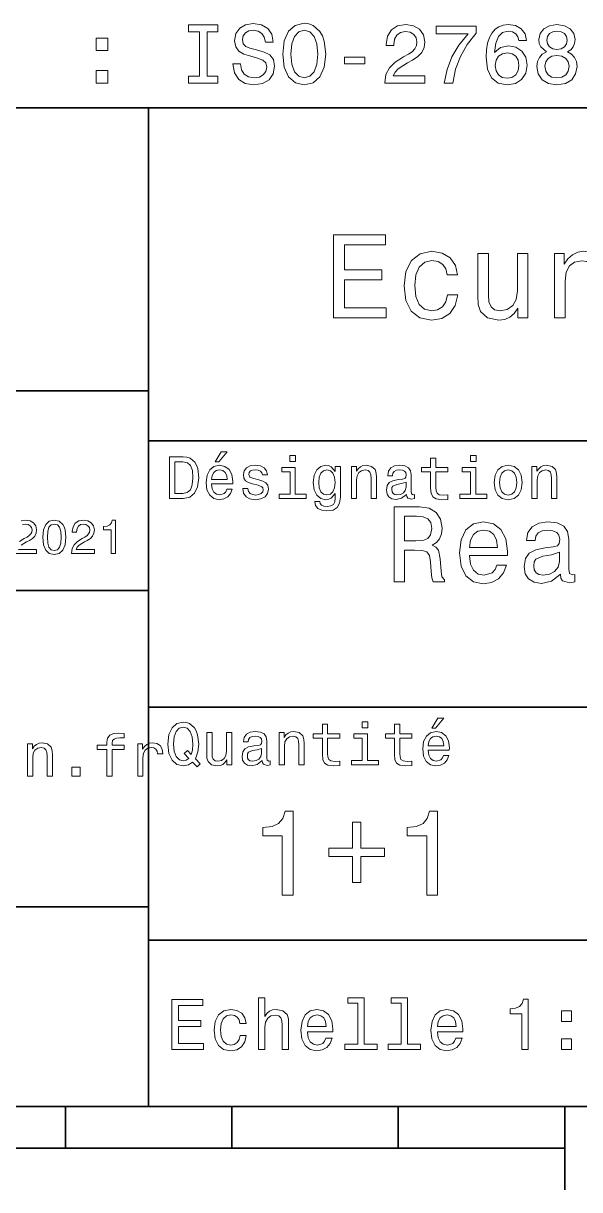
# Model space of a CAD drawing. Extents: x 0 to 420, y 0 to 297.
# Drawn here: x 277.5 to 310.9, y 5 to 75.1 of the extents above; entities that cross this region are included whole.
import ezdxf

# ---------------------------------------------------------------- set-up
doc = ezdxf.new("R2010")
doc.units = 0

msp = doc.modelspace()

# ---------------------------------------------------------------- linework, layer by layer
at = {"color": 7, "lineweight": 35}
for p, q in [((220, 70), (410, 70)), ((285, 10), (285, 70)), ((220, 53), (285, 53)), ((285, 50), (410, 50)), ((220, 41), (285, 41)), ((285, 34), (410, 34)), ((220, 22), (285, 22)), ((285, 20), (410, 20)), ((10, 10), (410, 10)), ((220, 10), (410, 10)), ((110, 7.5), (310, 7.5))]:
    msp.add_line(p, q, dxfattribs=at)
at = {"color": 7, "lineweight": 35, "ltscale": 0.0625}
for p, q in [((280, 10), (280, 7.5)), ((290, 10), (290, 7.5)), ((300, 10), (300, 7.5))]:
    msp.add_line(p, q, dxfattribs=at)
at = {"color": 7, "lineweight": 35, "ltscale": 0.125}
msp.add_line((310, 10), (310, 5), dxfattribs=at)
at = {"color": 7, "lineweight": 13}
for points in [[(290.51944, 72.646431), (290.060486, 72.646431), (290.161377, 72.111847), (290.413513, 71.718475), (290.801849, 71.481445), (291.326355, 71.395714), (291.845795, 71.476402), (292.234131, 71.698303), (292.481262, 72.046288), (292.572021, 72.505219), (292.496368, 72.918762), (292.284546, 73.186058), (291.94162, 73.362572), (291.482697, 73.49369), (291.089325, 73.589516), (290.832092, 73.700462), (290.685852, 73.861847), (290.640472, 74.114014), (290.685852, 74.340958), (290.816986, 74.512428), (291.018707, 74.628418), (291.296082, 74.668762), (291.578491, 74.618332), (291.800415, 74.482162), (291.946655, 74.255219), (292.017273, 73.947586), (292.476196, 73.947586), (292.476196, 73.957672), (292.395508, 74.431732), (292.158478, 74.78476), (291.785278, 75.00666), (291.280945, 75.082306), (290.827057, 75.00666), (290.47403, 74.794846), (290.247101, 74.467033), (290.166412, 74.043404), (290.231964, 73.665161), (290.423615, 73.407959), (290.726196, 73.236488), (291.13974, 73.105362), (291.548248, 72.989372), (291.855896, 72.878418), (292.04248, 72.717033), (292.108032, 72.454788), (292.047546, 72.1875), (291.891174, 71.985771), (291.654175, 71.859688), (291.346527, 71.819344), (291.003571, 71.874817), (290.741333, 72.036201), (290.57489, 72.298447)], [(293.056183, 73.241531), (293.146973, 72.454788), (293.40921, 71.874817), (293.817688, 71.516747), (294.352295, 71.395714), (294.881836, 71.516747), (295.29538, 71.874817), (295.552582, 72.454788), (295.648376, 73.241531), (295.552582, 74.023232), (295.44162, 74.340958), (295.29538, 74.603203), (294.881836, 74.961273), (294.629669, 75.052048), (294.352295, 75.087357), (293.812653, 74.961273), (293.404175, 74.608246), (293.146973, 74.028275)], [(299.193787, 71.491531), (301.599426, 71.491531), (301.599426, 71.925247), (299.69812, 71.925247), (299.804016, 72.162277), (299.985596, 72.358963), (300.54538, 72.717033), (300.842926, 72.868332), (301.175781, 73.08519), (301.412811, 73.337357), (301.548981, 73.634903), (301.599426, 73.972801), (301.513672, 74.396431), (301.276642, 74.729286), (300.913513, 74.941101), (300.444519, 75.016747), (299.960358, 74.931015), (299.592224, 74.693977), (299.355164, 74.315742), (299.274475, 73.81646), (299.274475, 73.745857), (299.733398, 73.745857), (299.733398, 73.786201), (299.778809, 74.129143), (299.914978, 74.381302), (300.131836, 74.542686), (300.419312, 74.59816), (300.711792, 74.547729), (300.92865, 74.421646), (301.069885, 74.22496), (301.1203, 73.977844), (301.084991, 73.745857), (300.989197, 73.549171), (300.827789, 73.377701), (300.605896, 73.226402), (300.30835, 73.065018), (299.814117, 72.752335), (299.466125, 72.419487), (299.259338, 72.016029), (299.193787, 71.50666)], [(307.706757, 74.048447), (307.610962, 74.456947), (307.389038, 74.759544), (307.046112, 74.951187), (306.602295, 75.016747), (306.304749, 74.981445), (306.047546, 74.88562), (305.820587, 74.729286), (305.628967, 74.507385), (305.477661, 74.230003), (305.366699, 73.892105), (305.296112, 73.49369), (305.27594, 73.044846), (305.356628, 72.328705), (305.603729, 71.809258), (306.002136, 71.496574), (306.546814, 71.390663), (307.036011, 71.481445), (307.40921, 71.718475), (307.651306, 72.091675), (307.73703, 72.565742), (307.651306, 73.044846), (307.419312, 73.413002), (307.061218, 73.644989), (306.617432, 73.725677), (306.138306, 73.624817), (305.780243, 73.337357), (305.855896, 73.892105), (306.017273, 74.29052), (306.264404, 74.527557), (306.60733, 74.608246), (306.859497, 74.567902), (307.051147, 74.46199), (307.177216, 74.285477), (307.242798, 74.048447)], [(308.907043, 73.377701), (308.649841, 73.236488), (308.473328, 73.039803), (308.362396, 72.792686), (308.327087, 72.495132), (308.407776, 72.046288), (308.639771, 71.698303), (309.018005, 71.476402), (309.53241, 71.390663), (310.041779, 71.476402), (310.420013, 71.698303), (310.652008, 72.046288), (310.737732, 72.495132), (310.697388, 72.792686), (310.591492, 73.039803), (310.409943, 73.236488), (310.157776, 73.377701), (310.359497, 73.498734), (310.500732, 73.665161), (310.586456, 73.86689), (310.616699, 74.114014), (310.536011, 74.472076), (310.324219, 74.759544), (309.981262, 74.946144), (309.53241, 75.016747), (309.078522, 74.946144), (308.735596, 74.759544), (308.518738, 74.472076), (308.443085, 74.114014), (308.468292, 73.86689), (308.554016, 73.665161)], [(288.048248, 71.915161), (287.40271, 71.915161), (287.40271, 71.491531), (289.157745, 71.491531), (289.157745, 71.915161), (288.512207, 71.915161), (288.512207, 74.567902), (289.157745, 74.567902), (289.157745, 74.991531), (287.40271, 74.991531), (287.40271, 74.567902), (288.048248, 74.567902)], [(293.540344, 73.241531), (293.595795, 73.851761), (293.762238, 74.300606), (294.01944, 74.572945), (294.352295, 74.668762), (294.680084, 74.572945), (294.937317, 74.295563), (295.103729, 73.846718), (295.164246, 73.241531), (295.103729, 72.631302), (294.937317, 72.182457), (294.680084, 71.910118), (294.352295, 71.819344), (294.01944, 71.910118), (293.762238, 72.182457), (293.595795, 72.626259)], [(302.759338, 71.491531), (303.268738, 71.491531), (303.43515, 72.323662), (303.727661, 73.100319), (304.141205, 73.821503), (304.680817, 74.497292), (304.680817, 74.915886), (302.280243, 74.915886), (302.280243, 74.456947), (304.196686, 74.456947), (303.641907, 73.776115), (303.223328, 73.065018), (302.930817, 72.308533)], [(308.92218, 74.073662), (308.962524, 74.295563), (309.083557, 74.467033), (309.275208, 74.572945), (309.53241, 74.613289), (309.784576, 74.572945), (309.976227, 74.467033), (310.09726, 74.295563), (310.142639, 74.073662), (310.09726, 73.846718), (309.976227, 73.670204), (309.784576, 73.554214), (309.53241, 73.518906), (309.275208, 73.559258), (309.083557, 73.670204), (308.962524, 73.846718)], [(281.860199, 73.448303), (282.556183, 73.448303), (282.556183, 74.199745), (281.860199, 74.199745)], [(296.778076, 72.646431), (297.998535, 72.646431), (297.998535, 73.044846), (296.778076, 73.044846)], [(307.247833, 72.560699), (307.192352, 72.242973), (307.051147, 72.0009), (306.824188, 71.839516), (306.541779, 71.789085), (306.244232, 71.839516), (306.017273, 71.995857), (305.871033, 72.23793), (305.825623, 72.555649), (305.876068, 72.868332), (306.017273, 73.105362), (306.249268, 73.25666), (306.561951, 73.312134), (306.83429, 73.25666), (307.051147, 73.110405), (307.192352, 72.873375)], [(308.811218, 72.505219), (308.856628, 72.772514), (309.002869, 72.974243), (309.229828, 73.105362), (309.53241, 73.150757), (309.829956, 73.105362), (310.056915, 72.974243), (310.203156, 72.772514), (310.253601, 72.505219), (310.203156, 72.217758), (310.056915, 72.0009), (309.829956, 71.859688), (309.53241, 71.814301), (309.229828, 71.859688), (309.002869, 72.0009), (308.856628, 72.217758)], [(281.860199, 71.491531), (282.556183, 71.491531), (282.556183, 72.242973), (281.860199, 72.242973)], [(296.109497, 57.381123), (299.279541, 57.381123), (299.279541, 57.986309), (296.772339, 57.986309), (296.772339, 59.679394), (299.005768, 59.679394), (299.005768, 60.277374), (296.772339, 60.277374), (296.772339, 61.775936), (299.221893, 61.775936), (299.221893, 62.381123), (296.109497, 62.381123)], [(302.932281, 59.967579), (303.559082, 59.967579), (303.429382, 60.543945), (303.119598, 60.997837), (302.636871, 61.278816), (302.010071, 61.386887), (301.318451, 61.242794), (300.792511, 60.839336), (300.46109, 60.183716), (300.345825, 59.304752), (300.453888, 58.432995), (300.778107, 57.78458), (301.289612, 57.381123), (301.988464, 57.244236), (302.608063, 57.352303), (303.09079, 57.6549), (303.42218, 58.130402), (303.566284, 58.764408), (302.96109, 58.764408), (302.853027, 58.36095), (302.651306, 58.058357), (302.363098, 57.871037), (302.010071, 57.8134), (301.570618, 57.907059), (301.253601, 58.195244), (301.059082, 58.663544), (300.994232, 59.326366), (301.059082, 59.974781), (301.260803, 60.443081), (301.585022, 60.731266), (302.010071, 60.83213), (302.384735, 60.767288), (302.66571, 60.601585), (302.853027, 60.327808)], [(307.788177, 61.25), (307.154175, 61.25), (307.154175, 59.016571), (307.082123, 58.497837), (306.873199, 58.123196), (306.548981, 57.892651), (306.123901, 57.820602), (305.785309, 57.878242), (305.569153, 58.051151), (305.446686, 58.346542), (305.417877, 58.764408), (305.417877, 61.25), (304.783875, 61.25), (304.783875, 58.706772), (304.805481, 58.195244), (304.942352, 57.770172), (305.360229, 57.381123), (306.030243, 57.244236), (306.390503, 57.294666), (306.700287, 57.424351), (306.966858, 57.647694), (307.182983, 57.971901), (307.182983, 57.381123), (307.788177, 57.381123)], [(309.380402, 57.381123), (310.014404, 57.381123), (310.014404, 59.592937), (310.079254, 60.12608), (310.273773, 60.507923), (310.59079, 60.738472), (311.015839, 60.817722), (311.332855, 60.767288), (311.570618, 60.623199), (311.714691, 60.378242), (311.765137, 60.046829), (312.406342, 60.046829), (312.319885, 60.630402), (312.082123, 61.048271), (311.685883, 61.30043), (311.145538, 61.386887), (310.778107, 61.32925), (310.46109, 61.185158), (310.180115, 60.940201), (309.956757, 60.608788), (309.956757, 61.25), (309.380402, 61.25)], [(289.004333, 48.728386), (289.216858, 48.728386), (289.71759, 49.340778), (289.364563, 49.340778)], [(293.824219, 49.117435), (293.489197, 49.117435), (293.489197, 48.757202), (293.824219, 48.757202)], [(304.667145, 49.117435), (304.332123, 49.117435), (304.332123, 48.757202), (304.667145, 48.757202)], [(287.080688, 49.030979), (286.248566, 49.030979), (286.248566, 46.530979), (287.080688, 46.530979), (287.473328, 46.610229), (287.765137, 46.851585), (287.945251, 47.244236), (288.010101, 47.780979), (287.952454, 48.328529), (287.880402, 48.544666), (287.779541, 48.717579), (287.487762, 48.951729), (287.296844, 49.009365)], [(287.055481, 48.731987), (287.329254, 48.677952), (287.516571, 48.512245), (287.628235, 48.216858), (287.664276, 47.780979), (287.624634, 47.359509), (287.51297, 47.064121), (287.322052, 46.887608), (287.055481, 46.829971), (286.583588, 46.829971), (286.583588, 48.731987)], [(288.784576, 47.406338), (290.052582, 47.406338), (290.056183, 47.554035), (289.998566, 47.9683), (289.840057, 48.278099), (289.587891, 48.465416), (289.252869, 48.533859), (288.925079, 48.461815), (288.672913, 48.260086), (288.510803, 47.932278), (288.453156, 47.5), (288.507202, 47.056915), (288.669312, 46.732708), (288.917877, 46.530979), (289.242065, 46.462536), (289.523041, 46.509365), (289.753601, 46.631844), (289.922913, 46.826366), (290.020172, 47.085735), (289.706787, 47.085735), (289.641937, 46.941643), (289.548279, 46.833572), (289.281708, 46.747116), (289.076355, 46.786743), (288.921478, 46.912823), (288.820618, 47.118156), (288.784576, 47.395531)], [(291.623199, 47.658501), (291.317017, 47.730545), (291.090057, 47.8134), (291.014404, 47.982708), (291.036011, 48.101585), (291.111664, 48.188038), (291.234161, 48.242073), (291.410675, 48.263687), (291.579956, 48.242073), (291.713257, 48.177231), (291.799713, 48.079971), (291.835724, 47.950287), (292.145538, 47.950287), (292.145538, 47.957493), (292.091492, 48.191643), (291.943817, 48.375359), (291.713257, 48.490635), (291.410675, 48.533859), (291.104462, 48.490635), (290.881134, 48.371758), (290.740631, 48.195244), (290.697418, 47.971901), (290.729828, 47.755764), (290.830688, 47.604465), (290.996399, 47.496399), (291.237762, 47.42075), (291.59079, 47.334293), (291.806915, 47.244236), (291.864563, 47.172188), (291.886169, 47.064121), (291.85376, 46.930836), (291.767303, 46.829971), (291.626801, 46.765129), (291.439484, 46.743515), (291.241364, 46.765129), (291.09726, 46.840778), (291, 46.963257), (290.960388, 47.132565), (290.654175, 47.132565), (290.70462, 46.844379), (290.852295, 46.635445), (291.086456, 46.509365), (291.410675, 46.462536), (291.749268, 46.509365), (291.997833, 46.635445), (292.149139, 46.837173), (292.203156, 47.100143), (292.163544, 47.327087), (292.05188, 47.481987), (291.868164, 47.582851)], [(293.813416, 46.79755), (293.813416, 48.400574), (292.999268, 48.400574), (292.999268, 48.130402), (293.496399, 48.130402), (293.496399, 46.79755), (292.847992, 46.79755), (292.847992, 46.530979), (294.469025, 46.530979), (294.469025, 46.79755)], [(296.518738, 46.617435), (296.518738, 48.465416), (296.216125, 48.465416), (296.216125, 48.152016), (295.96759, 48.4366), (295.816284, 48.508644), (295.646973, 48.533859), (295.34079, 48.461815), (295.103027, 48.260086), (294.94812, 47.935879), (294.894104, 47.5), (294.94812, 47.060516), (295.103027, 46.736309), (295.34079, 46.530979), (295.646973, 46.462536), (295.819885, 46.487751), (295.963989, 46.552593), (296.216125, 46.826366), (296.216125, 46.552593), (296.187317, 46.336456), (296.108063, 46.181557), (295.956787, 46.091499), (295.729828, 46.059078), (295.531708, 46.080692), (295.391205, 46.134727), (295.30835, 46.228386), (295.283142, 46.354465), (294.976959, 46.354465), (294.976959, 46.340057), (295.023773, 46.109509), (295.167877, 45.9366), (295.398407, 45.824928), (295.711823, 45.785301), (296.086456, 45.839336), (296.335022, 45.990635), (296.475494, 46.253601)], [(297.181549, 46.530979), (297.498566, 46.530979), (297.498566, 47.647694), (297.530975, 47.903458), (297.635437, 48.090778), (297.797546, 48.206051), (298.013702, 48.249279), (298.186584, 48.213257), (298.294678, 48.115993), (298.348694, 47.953888), (298.366699, 47.737751), (298.366699, 46.530979), (298.683716, 46.530979), (298.683716, 47.802593), (298.669312, 48.058357), (298.604462, 48.270893), (298.391937, 48.465416), (298.060516, 48.533859), (297.876801, 48.508644), (297.721893, 48.440201), (297.588623, 48.324928), (297.484161, 48.170029), (297.484161, 48.465416), (297.181549, 48.465416)], [(300.499268, 46.783142), (300.499268, 46.772335), (300.517303, 46.649857), (300.57132, 46.5634), (300.798279, 46.494957), (300.974792, 46.523773), (300.974792, 46.76873), (300.899139, 46.757923), (300.798279, 46.804756), (300.780273, 46.948845), (300.780273, 47.950287), (300.73703, 48.206051), (300.610962, 48.386166), (300.391205, 48.494236), (300.081421, 48.533859), (299.778809, 48.490635), (299.555481, 48.368156), (299.414978, 48.177231), (299.368164, 47.925072), (299.368164, 47.903458), (299.65274, 47.903458), (299.677948, 48.054756), (299.757202, 48.162823), (299.886902, 48.227665), (300.070618, 48.25288), (300.247131, 48.234871), (300.373199, 48.180836), (300.448853, 48.087173), (300.47406, 47.957493), (300.459656, 47.806194), (300.402008, 47.730545), (300.257935, 47.694523), (299.987762, 47.665707), (299.677948, 47.600864), (299.458221, 47.485592), (299.328522, 47.305473), (299.28891, 47.038906), (299.324921, 46.801151), (299.436584, 46.624638), (299.616699, 46.512966), (299.865265, 46.473343), (300.200287, 46.548992)], [(301.943817, 48.130402), (301.943817, 47.161381), (301.965424, 46.84798), (302.066284, 46.631844), (302.268005, 46.505764), (302.610229, 46.462536), (302.984863, 46.480545), (302.984863, 46.754322), (302.71109, 46.732708), (302.462524, 46.761528), (302.329254, 46.851585), (302.271606, 47.00288), (302.260803, 47.215416), (302.260803, 48.130402), (302.984863, 48.130402), (302.984863, 48.400574), (302.260803, 48.400574), (302.260803, 48.966137), (301.943817, 48.966137), (301.943817, 48.400574), (301.39624, 48.400574), (301.39624, 48.130402)], [(304.656342, 46.79755), (304.656342, 48.400574), (303.842224, 48.400574), (303.842224, 48.130402), (304.339325, 48.130402), (304.339325, 46.79755), (303.690918, 46.79755), (303.690918, 46.530979), (305.311951, 46.530979), (305.311951, 46.79755)], [(305.762238, 47.496399), (305.819885, 47.056915), (305.985596, 46.732708), (306.248566, 46.530979), (306.601593, 46.462536), (306.951019, 46.530979), (307.213989, 46.729107), (307.3797, 47.053314), (307.440918, 47.496399), (307.3797, 47.935879), (307.213989, 48.263687), (306.951019, 48.461815), (306.601593, 48.533859), (306.248566, 48.461815), (305.985596, 48.260086), (305.819885, 47.935879)], [(308.024506, 46.530979), (308.341492, 46.530979), (308.341492, 47.647694), (308.373932, 47.903458), (308.478394, 48.090778), (308.640503, 48.206051), (308.856628, 48.249279), (309.029541, 48.213257), (309.137604, 48.115993), (309.19165, 47.953888), (309.209656, 47.737751), (309.209656, 46.530979), (309.526672, 46.530979), (309.526672, 47.802593), (309.512238, 48.058357), (309.447418, 48.270893), (309.234863, 48.465416), (308.903473, 48.533859), (308.719727, 48.508644), (308.56485, 48.440201), (308.431549, 48.324928), (308.327087, 48.170029), (308.327087, 48.465416), (308.024506, 48.465416)], [(288.784576, 47.672909), (288.824219, 47.921471), (288.921478, 48.105186), (289.069153, 48.216858), (289.263702, 48.256485), (289.45462, 48.216858), (289.602295, 48.105186), (289.692352, 47.921471), (289.724792, 47.672909)], [(295.221893, 47.5), (295.254333, 47.820606), (295.351593, 48.058357), (295.502869, 48.198845), (295.70462, 48.249279), (295.917145, 48.198845), (296.075653, 48.058357), (296.172913, 47.820606), (296.208923, 47.5), (296.172913, 47.172188), (296.075653, 46.938038), (295.917145, 46.793949), (295.70462, 46.747116), (295.502869, 46.793949), (295.351593, 46.938038), (295.254333, 47.175793)], [(306.086456, 47.5), (306.118866, 47.824207), (306.219727, 48.058357), (306.381836, 48.20245), (306.601593, 48.25288), (306.817719, 48.20245), (306.979828, 48.061958), (307.080688, 47.824207), (307.11673, 47.5), (307.080688, 47.172188), (306.979828, 46.934437), (306.817719, 46.790344), (306.601593, 46.743515), (306.381836, 46.790344), (306.219727, 46.934437), (306.118866, 47.172188)], [(300.463257, 47.208214), (300.420044, 47.020893), (300.304749, 46.876801), (300.131836, 46.783142), (299.919312, 46.750721), (299.78241, 46.76873), (299.68515, 46.826366), (299.623932, 46.927231), (299.605896, 47.067722), (299.620331, 47.193802), (299.677948, 47.283859), (299.908508, 47.384727), (300.200287, 47.427952), (300.463257, 47.514408)], [(299.760803, 41.530258), (300.363831, 41.530258), (300.363831, 43.430115), (300.979828, 43.430115), (301.433716, 43.41066), (301.719025, 43.319885), (301.874634, 43.105907), (301.939484, 42.723343), (301.971893, 42.139767), (302.010803, 41.757202), (302.088623, 41.530258), (302.76944, 41.530258), (302.76944, 41.653458), (302.6203, 41.835014), (302.568451, 42.172188), (302.523041, 42.898415), (302.412811, 43.4366), (302.263672, 43.605186), (302.030243, 43.728386), (302.289612, 43.890488), (302.471161, 44.117435), (302.587891, 44.402737), (302.626801, 44.746395), (302.536011, 45.291065), (302.276642, 45.699566), (301.848694, 45.945965), (301.265137, 46.030258), (299.760803, 46.030258)], [(278.64267, 44.201729), (278.685883, 43.749279), (278.82132, 43.426514), (279.037476, 43.230549), (279.337189, 43.167149), (279.634003, 43.230549), (279.850159, 43.426514), (279.982727, 43.749279), (280.028809, 44.201729), (279.982727, 44.651299), (279.927948, 44.829971), (279.850159, 44.976948), (279.634003, 45.172913), (279.337189, 45.239193), (279.037476, 45.172913), (278.82132, 44.974064), (278.685883, 44.651299)], [(278.919312, 44.201729), (278.942383, 44.550434), (279.014404, 44.801155), (279.144104, 44.948128), (279.337189, 45), (279.527374, 44.948128), (279.657074, 44.801155), (279.729126, 44.550434), (279.752167, 44.201729), (279.729126, 43.850143), (279.657074, 43.599426), (279.527374, 43.45245), (279.337189, 43.403458), (279.144104, 43.45245), (279.014404, 43.599426), (278.942383, 43.850143)], [(280.368866, 43.224785), (281.74353, 43.224785), (281.74353, 43.472622), (280.657074, 43.472622), (280.71759, 43.60807), (280.82132, 43.720463), (281.141205, 43.925072), (281.311249, 44.011528), (281.501434, 44.135448), (281.636902, 44.279541), (281.714691, 44.44957), (281.74353, 44.642651), (281.694519, 44.884727), (281.559082, 45.074928), (281.351593, 45.195965), (281.083588, 45.239193), (280.806915, 45.190201), (280.596558, 45.054756), (280.46109, 44.838619), (280.414978, 44.553314), (280.414978, 44.51297), (280.677246, 44.51297), (280.677246, 44.536022), (280.703186, 44.731991), (280.780975, 44.876083), (280.904907, 44.9683), (281.069153, 45), (281.236328, 44.971184), (281.360229, 44.899136), (281.440918, 44.786743), (281.469757, 44.645535), (281.449585, 44.51297), (281.394806, 44.400578), (281.302612, 44.302593), (281.175781, 44.216141), (281.005768, 44.12392), (280.723358, 43.945248), (280.524506, 43.755043), (280.406342, 43.524498), (280.368866, 43.233429)], [(282.755035, 43.224785), (283.017303, 43.224785), (283.017303, 45.239193), (282.82132, 45.239193), (282.76947, 45.0634), (282.66571, 44.945248), (282.507202, 44.876083), (282.288177, 44.853027), (282.288177, 44.648415), (282.755035, 44.648415)], [(301.096527, 45.479107), (301.492065, 45.440201), (301.770874, 45.317001), (301.945953, 45.090057), (302.004303, 44.733429), (301.939484, 44.357346), (301.764404, 44.130402), (301.466125, 44.013687), (301.057617, 43.981266), (300.363831, 43.981266), (300.363831, 45.479107)], [(304.267273, 43.105907), (306.549713, 43.105907), (306.556183, 43.371758), (306.452454, 44.117435), (306.167145, 44.675072), (305.713257, 45.012245), (305.110229, 45.135445), (304.520172, 45.005764), (304.066284, 44.642651), (303.774475, 44.052593), (303.670746, 43.274494), (303.768005, 42.476944), (304.059784, 41.893372), (304.507202, 41.530258), (305.090759, 41.407059), (305.596527, 41.491352), (306.011505, 41.711815), (306.316284, 42.061958), (306.491333, 42.528816), (305.927216, 42.528816), (305.810516, 42.269451), (305.641937, 42.074928), (305.162109, 41.919308), (304.792511, 41.990631), (304.513672, 42.217579), (304.332123, 42.587173), (304.267273, 43.086452)], [(309.739899, 41.98415), (309.739899, 41.964695), (309.772339, 41.744236), (309.869598, 41.588615), (310.278076, 41.465416), (310.595825, 41.517288), (310.595825, 41.958214), (310.459656, 41.938759), (310.278076, 42.023052), (310.245667, 42.282421), (310.245667, 44.085014), (310.167847, 44.545387), (309.940918, 44.869595), (309.54538, 45.064121), (308.987732, 45.135445), (308.443085, 45.057636), (308.041046, 44.837173), (307.788177, 44.493515), (307.703888, 44.039623), (307.703888, 44.000721), (308.216125, 44.000721), (308.261505, 44.273052), (308.404175, 44.467579), (308.637604, 44.584293), (308.968292, 44.629681), (309.286011, 44.59726), (309.51297, 44.5), (309.649139, 44.331409), (309.694519, 44.09798), (309.668579, 43.825645), (309.564819, 43.68948), (309.305481, 43.624638), (308.819153, 43.572765), (308.261505, 43.456051), (307.865997, 43.248558), (307.632568, 42.924351), (307.561218, 42.444523), (307.626068, 42.016571), (307.827087, 41.698845), (308.151276, 41.497837), (308.598694, 41.426514), (309.201721, 41.562679)], [(304.267273, 43.585735), (304.338623, 44.033138), (304.513672, 44.363831), (304.779541, 44.564842), (305.129669, 44.636166), (305.473328, 44.564842), (305.739197, 44.363831), (305.901276, 44.033138), (305.959656, 43.585735)], [(309.675049, 42.749279), (309.59726, 42.412102), (309.389771, 42.152737), (309.078522, 41.98415), (308.695953, 41.925793), (308.449554, 41.958214), (308.274475, 42.061958), (308.164246, 42.243515), (308.131836, 42.496395), (308.157776, 42.723343), (308.261505, 42.885445), (308.676514, 43.067001), (309.201721, 43.14481), (309.675049, 43.30043)], [(287.642639, 30.685879), (287.916412, 30.401297), (288.107361, 30.592218), (287.811951, 30.894812), (287.963257, 31.305475), (288.010101, 31.780979), (287.94165, 32.339336), (287.862396, 32.56628), (287.757935, 32.753601), (287.462524, 33.009365), (287.28241, 33.074207), (287.08429, 33.099422), (286.702454, 33.009365), (286.410675, 32.757202), (286.223358, 32.342937), (286.158508, 31.780979), (286.223358, 31.219019), (286.407074, 30.804754), (286.698853, 30.54899), (287.08429, 30.462536), (287.397705, 30.520172)], [(295.438049, 32.130402), (295.438049, 31.161383), (295.459656, 30.847982), (295.560516, 30.631844), (295.762238, 30.505762), (296.104462, 30.462536), (296.479095, 30.480547), (296.479095, 30.754322), (296.205322, 30.732708), (295.956787, 30.761526), (295.823486, 30.851583), (295.765839, 31.002882), (295.755035, 31.215418), (295.755035, 32.130402), (296.479095, 32.130402), (296.479095, 32.400574), (295.755035, 32.400574), (295.755035, 32.966137), (295.438049, 32.966137), (295.438049, 32.400574), (294.890503, 32.400574), (294.890503, 32.130402)], [(298.161377, 33.117435), (297.826355, 33.117435), (297.826355, 32.757202), (298.161377, 32.757202)], [(299.775208, 32.130402), (299.775208, 31.161383), (299.796814, 30.847982), (299.897705, 30.631844), (300.099426, 30.505762), (300.44165, 30.462536), (300.816284, 30.480547), (300.816284, 30.754322), (300.542511, 30.732708), (300.293945, 30.761526), (300.160675, 30.851583), (300.103027, 31.002882), (300.092224, 31.215418), (300.092224, 32.130402), (300.816284, 32.130402), (300.816284, 32.400574), (300.092224, 32.400574), (300.092224, 32.966137), (299.775208, 32.966137), (299.775208, 32.400574), (299.227661, 32.400574), (299.227661, 32.130402)], [(302.015839, 32.728386), (302.228394, 32.728386), (302.729095, 33.340778), (302.376068, 33.340778)], [(282.498535, 31.449568), (282.498535, 29.850143), (282.815552, 29.850143), (282.815552, 31.449568), (283.536011, 31.449568), (283.536011, 31.71974), (282.815552, 31.71974), (282.815552, 31.838615), (282.840759, 31.982708), (282.923615, 32.079971), (283.064117, 32.137608), (283.265839, 32.159222), (283.536011, 32.144814), (283.536011, 32.418587), (283.193787, 32.4366), (282.884003, 32.404179), (282.667847, 32.306915), (282.538177, 32.137608), (282.498535, 31.896254), (282.498535, 31.71974), (281.918579, 31.71974), (281.918579, 31.449568)], [(287.41571, 30.916426), (287.260803, 30.801151), (287.08429, 30.765129), (286.850159, 30.829971), (286.666412, 31.024494), (286.543945, 31.341497), (286.504333, 31.780979), (286.543945, 32.216858), (286.662811, 32.537464), (286.846527, 32.731987), (287.08429, 32.80043), (287.318451, 32.731987), (287.502167, 32.533859), (287.621033, 32.213257), (287.664276, 31.780979), (287.631836, 31.40634), (287.563416, 31.150576), (287.329254, 31.395533), (287.134735, 31.211815)], [(289.998566, 32.465416), (289.681549, 32.465416), (289.681549, 31.348703), (289.645538, 31.089336), (289.541077, 30.902016), (289.378967, 30.786743), (289.166412, 30.750719), (288.997131, 30.779539), (288.889038, 30.865993), (288.82782, 31.013687), (288.813416, 31.222622), (288.813416, 32.465416), (288.496399, 32.465416), (288.496399, 31.193804), (288.507202, 30.93804), (288.575653, 30.725504), (288.784576, 30.530979), (289.119598, 30.462536), (289.299713, 30.487751), (289.45462, 30.552593), (289.587891, 30.664265), (289.695953, 30.826368), (289.695953, 30.530979), (289.998566, 30.530979)], [(291.824921, 30.78314), (291.824921, 30.772333), (291.842926, 30.649855), (291.896973, 30.5634), (292.123932, 30.494957), (292.300446, 30.523775), (292.300446, 30.768732), (292.224792, 30.757925), (292.123932, 30.804754), (292.105896, 30.948847), (292.105896, 31.950287), (292.062683, 32.206051), (291.936584, 32.386166), (291.716858, 32.494236), (291.407074, 32.533859), (291.104462, 32.490635), (290.881134, 32.368156), (290.740631, 32.177231), (290.693817, 31.925072), (290.693817, 31.903458), (290.978394, 31.903458), (291.003601, 32.054756), (291.082855, 32.162823), (291.212524, 32.227665), (291.39624, 32.25288), (291.572754, 32.234871), (291.698853, 32.180836), (291.774506, 32.087173), (291.799713, 31.957493), (291.785309, 31.806194), (291.727661, 31.730547), (291.583588, 31.694523), (291.313416, 31.665705), (291.003601, 31.600864), (290.783875, 31.48559), (290.654175, 31.305475), (290.614563, 31.038904), (290.650574, 30.801151), (290.762238, 30.62464), (290.942352, 30.512968), (291.190918, 30.473343), (291.52594, 30.54899)], [(292.844391, 30.530979), (293.161377, 30.530979), (293.161377, 31.647694), (293.193817, 31.903458), (293.298279, 32.090778), (293.460388, 32.206051), (293.676514, 32.249279), (293.849426, 32.213257), (293.957489, 32.115993), (294.011536, 31.95389), (294.029541, 31.737751), (294.029541, 30.530979), (294.346558, 30.530979), (294.346558, 31.802593), (294.332123, 32.058357), (294.267303, 32.270893), (294.054749, 32.465416), (293.723358, 32.533859), (293.539612, 32.508644), (293.384735, 32.440201), (293.251434, 32.324928), (293.146973, 32.170029), (293.146973, 32.465416), (292.844391, 32.465416)], [(298.150574, 30.79755), (298.150574, 32.400574), (297.336456, 32.400574), (297.336456, 32.130402), (297.833588, 32.130402), (297.833588, 30.79755), (297.18515, 30.79755), (297.18515, 30.530979), (298.806183, 30.530979), (298.806183, 30.79755)], [(301.796112, 31.40634), (303.064117, 31.40634), (303.067719, 31.554033), (303.010071, 31.9683), (302.851593, 32.278099), (302.599426, 32.465416), (302.264404, 32.533859), (301.936584, 32.461815), (301.684448, 32.260086), (301.522339, 31.932276), (301.464691, 31.5), (301.518738, 31.056915), (301.680847, 30.732708), (301.929382, 30.530979), (302.253601, 30.462536), (302.534576, 30.509365), (302.765137, 30.631844), (302.934448, 30.826368), (303.031708, 31.085733), (302.718292, 31.085733), (302.653442, 30.941643), (302.559784, 30.833572), (302.293213, 30.747118), (302.087891, 30.786743), (301.932983, 30.912823), (301.832123, 31.118155), (301.796112, 31.395533)], [(301.796112, 31.672911), (301.835724, 31.921469), (301.932983, 32.105186), (302.080688, 32.216858), (302.275208, 32.256485), (302.466125, 32.216858), (302.613831, 32.105186), (302.703888, 31.921469), (302.736298, 31.672911)], [(277.721893, 29.850143), (278.03891, 29.850143), (278.03891, 30.966858), (278.07132, 31.222622), (278.175781, 31.409943), (278.337891, 31.525215), (278.554016, 31.568443), (278.726929, 31.532419), (278.835022, 31.435158), (278.889038, 31.273054), (278.907043, 31.056915), (278.907043, 29.850143), (279.22406, 29.850143), (279.22406, 31.121758), (279.209656, 31.377522), (279.144806, 31.590057), (278.932281, 31.784582), (278.600861, 31.853025), (278.417145, 31.827808), (278.262238, 31.759365), (278.128967, 31.644091), (278.024475, 31.489193), (278.024475, 31.784582), (277.721893, 31.784582)], [(284.346527, 29.850143), (284.663544, 29.850143), (284.663544, 30.956051), (284.695953, 31.222622), (284.793213, 31.413544), (284.951721, 31.528818), (285.164246, 31.568443), (285.322754, 31.543226), (285.44165, 31.47118), (285.513672, 31.348701), (285.538879, 31.182997), (285.859497, 31.182997), (285.816284, 31.474783), (285.697388, 31.683718), (285.499268, 31.809797), (285.229095, 31.853025), (285.04538, 31.824207), (284.886871, 31.752161), (284.746399, 31.629683), (284.634705, 31.463976), (284.634705, 31.784582), (284.346527, 31.784582)], [(291.78891, 31.208212), (291.745667, 31.020893), (291.630402, 30.876801), (291.457489, 30.78314), (291.244965, 30.750719), (291.108063, 30.768732), (291.010803, 30.826368), (290.949554, 30.927233), (290.931549, 31.067722), (290.945953, 31.193804), (291.003601, 31.283861), (291.234161, 31.384726), (291.52594, 31.427954), (291.78891, 31.514408)], [(280.387604, 29.850143), (280.884705, 29.850143), (280.884705, 30.386887), (280.387604, 30.386887)], [(293.033142, 22.700289), (293.688751, 22.700289), (293.688751, 27.736313), (293.198853, 27.736313), (293.069153, 27.296831), (292.809784, 27.001442), (292.413544, 26.828531), (291.865997, 26.770893), (291.865997, 26.259367), (293.033142, 26.259367)], [(301.707489, 22.700289), (302.363098, 22.700289), (302.363098, 27.736313), (301.873199, 27.736313), (301.7435, 27.296831), (301.484131, 27.001442), (301.087891, 26.828531), (300.540344, 26.770893), (300.540344, 26.259367), (301.707489, 26.259367)], [(297.247833, 27.080692), (297.247833, 25.517292), (295.82132, 25.517292), (295.82132, 25.020174), (297.247833, 25.020174), (297.247833, 23.456774), (297.752167, 23.456774), (297.752167, 25.020174), (299.171478, 25.020174), (299.171478, 25.517292), (297.752167, 25.517292), (297.752167, 27.080692)], [(286.393372, 13.428675), (288.29538, 13.428675), (288.29538, 13.791787), (286.791077, 13.791787), (286.791077, 14.807637), (288.131134, 14.807637), (288.131134, 15.166427), (286.791077, 15.166427), (286.791077, 16.065563), (288.260803, 16.065563), (288.260803, 16.428675), (286.393372, 16.428675)], [(291.610962, 13.428675), (291.991364, 13.428675), (291.991364, 14.768732), (292.030273, 15.075649), (292.155609, 15.300432), (292.350159, 15.438761), (292.609497, 15.490635), (292.817017, 15.447407), (292.946686, 15.330692), (293.011536, 15.136168), (293.033142, 14.876801), (293.033142, 13.428675), (293.413544, 13.428675), (293.413544, 14.954612), (293.39624, 15.261528), (293.318451, 15.516571), (293.063416, 15.75), (292.66571, 15.832133), (292.449554, 15.801874), (292.263702, 15.719741), (292.108063, 15.590058), (291.991364, 15.412825), (291.991364, 16.532421), (291.610962, 16.532421)], [(297.572052, 16.212536), (297.572052, 13.748559), (296.789612, 13.748559), (296.789612, 13.428675), (298.73056, 13.428675), (298.73056, 13.748559), (297.952454, 13.748559), (297.952454, 16.532421), (296.975494, 16.532421), (296.975494, 16.212536)], [(300.174347, 16.212536), (300.174347, 13.748559), (299.391937, 13.748559), (299.391937, 13.428675), (301.332855, 13.428675), (301.332855, 13.748559), (300.554749, 13.748559), (300.554749, 16.532421), (299.57782, 16.532421), (299.57782, 16.212536)], [(307.416412, 13.428675), (307.809784, 13.428675), (307.809784, 16.450289), (307.515839, 16.450289), (307.438019, 16.1866), (307.28241, 16.009367), (307.044647, 15.905621), (306.716125, 15.871038), (306.716125, 15.564121), (307.416412, 15.564121)], [(290.48703, 14.980548), (290.863098, 14.980548), (290.785309, 15.326369), (290.599426, 15.598703), (290.309784, 15.767292), (289.933716, 15.832133), (289.518738, 15.745678), (289.203156, 15.503603), (289.004333, 15.110231), (288.93515, 14.582853), (289, 14.059798), (289.194519, 13.67075), (289.501434, 13.428675), (289.920746, 13.346542), (290.292511, 13.411384), (290.582123, 13.592939), (290.780975, 13.878242), (290.867432, 14.258646), (290.504333, 14.258646), (290.439484, 14.016571), (290.318451, 13.835014), (290.145538, 13.722623), (289.933716, 13.688041), (289.670044, 13.744237), (289.479828, 13.917148), (289.363098, 14.198127), (289.324219, 14.595821), (289.363098, 14.984871), (289.484161, 15.26585), (289.67868, 15.438761), (289.933716, 15.49928), (290.158508, 15.460375), (290.327087, 15.360951), (290.439484, 15.196686)], [(294.546112, 14.479107), (296.067719, 14.479107), (296.072052, 14.656341), (296.002869, 15.153459), (295.812683, 15.525217), (295.510101, 15.75), (295.108063, 15.832133), (294.714691, 15.745678), (294.412109, 15.503603), (294.21759, 15.110231), (294.148407, 14.591499), (294.213257, 14.059798), (294.407776, 13.67075), (294.706055, 13.428675), (295.095093, 13.346542), (295.432281, 13.402739), (295.708923, 13.549712), (295.912109, 13.783141), (296.028809, 14.09438), (295.65274, 14.09438), (295.574921, 13.92147), (295.462524, 13.791787), (295.142639, 13.688041), (294.89624, 13.735591), (294.710388, 13.886888), (294.589325, 14.133286), (294.546112, 14.466139)], [(294.546112, 14.798992), (294.593658, 15.097262), (294.710388, 15.317724), (294.887604, 15.45173), (295.121033, 15.49928), (295.350159, 15.45173), (295.527374, 15.317724), (295.635437, 15.097262), (295.674347, 14.798992)], [(302.353027, 14.479107), (303.874634, 14.479107), (303.878967, 14.656341), (303.809814, 15.153459), (303.619598, 15.525217), (303.317017, 15.75), (302.914978, 15.832133), (302.521606, 15.745678), (302.219025, 15.503603), (302.024506, 15.110231), (301.955322, 14.591499), (302.020172, 14.059798), (302.214691, 13.67075), (302.51297, 13.428675), (302.902008, 13.346542), (303.239197, 13.402739), (303.515839, 13.549712), (303.719025, 13.783141), (303.835724, 14.09438), (303.459656, 14.09438), (303.381836, 13.92147), (303.26944, 13.791787), (302.949554, 13.688041), (302.703186, 13.735591), (302.517303, 13.886888), (302.39624, 14.133286), (302.353027, 14.466139)], [(302.353027, 14.798992), (302.400574, 15.097262), (302.517303, 15.317724), (302.694519, 15.45173), (302.927948, 15.49928), (303.157074, 15.45173), (303.33429, 15.317724), (303.442352, 15.097262), (303.481262, 14.798992)], [(309.798279, 15.105908), (310.394806, 15.105908), (310.394806, 15.75), (309.798279, 15.75)], [(309.798279, 13.428675), (310.394806, 13.428675), (310.394806, 14.072767), (309.798279, 14.072767)]]:
    msp.add_lwpolyline(points, close=True, dxfattribs=at)
for points in [[(277.43515, 44.9683), (277.599426, 45), (277.766571, 44.971184), (277.890503, 44.899136), (277.971191, 44.786743), (278, 44.645535), (277.979828, 44.51297), (277.925079, 44.400578), (277.832855, 44.302593), (277.706055, 44.216141), (277.536041, 44.12392), (277.253601, 43.945248)], [(277.351593, 43.720463), (277.671478, 43.925072), (277.841492, 44.011528), (278.031708, 44.135448), (278.167145, 44.279541), (278.244965, 44.44957), (278.273773, 44.642651), (278.224792, 44.884727), (278.089355, 45.074928), (277.881836, 45.195965), (277.613831, 45.239193), (277.337189, 45.190201)], [(276.899139, 43.224785), (278.273773, 43.224785), (278.273773, 43.472622), (277.187317, 43.472622)]]:
    msp.add_lwpolyline(points, dxfattribs=at)

doc.saveas('drawing.dxf')
